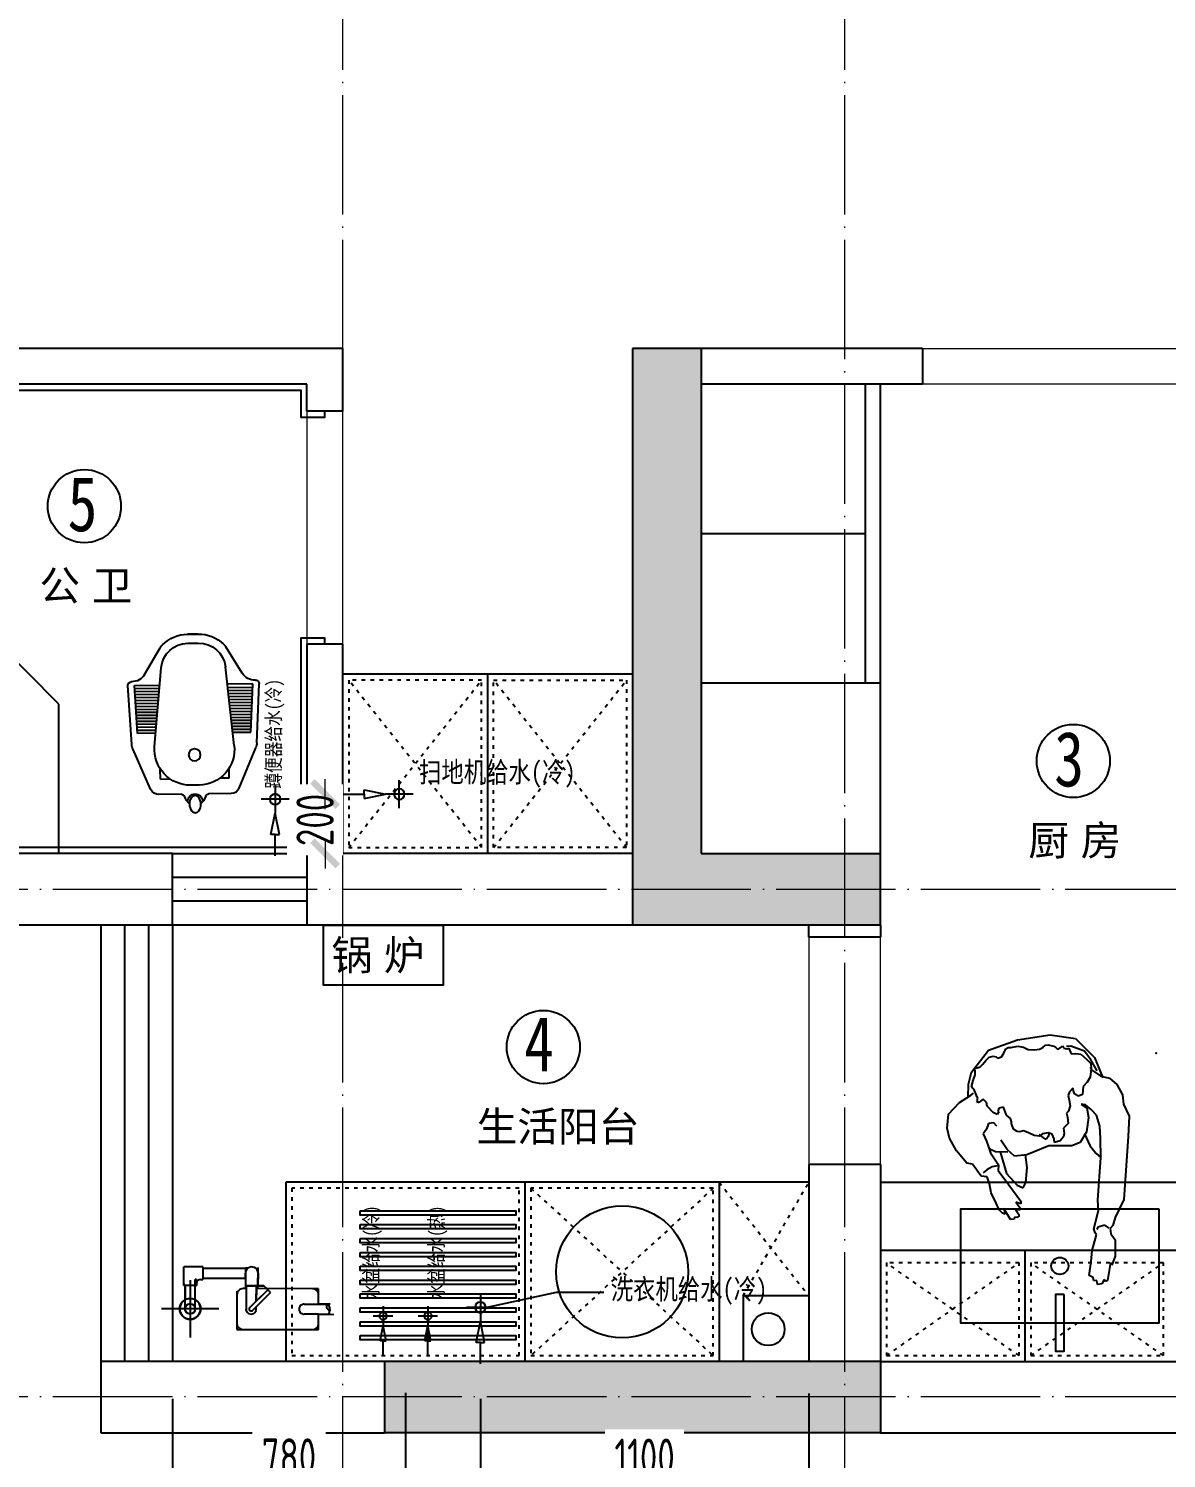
# Model space of a CAD drawing. Header units: inches. Extents: x -50945 to 250244, y -404780 to 18493.
# Drawn here: x 106277 to 110085, y -329924 to -325140 of the extents above; entities that cross this region are included whole.
import ezdxf

# ---------------------------------------------------------------- set-up
doc = ezdxf.new("R2010")
doc.units = ezdxf.units.IN
doc.header["$MEASUREMENT"] = 0
doc.linetypes.add('ACAD_ISO03W100', pattern=[30, 12, -18])
doc.linetypes.add('DOTE', pattern=[2.42, 2, -0.2, 0.02, -0.2])
for name, color, linetype in [('A例图索引', 7, 'Continuous'), ('D-ARCHI', 250, 'Continuous'), ('EVH 立面填充', 8, 'Continuous'), ('IBS-003-建筑窗框', 3, 'Continuous'), ('IBS-182-原建筑非承重墙', 150, 'Continuous'), ('IBS-200-原建筑承重墙柱', 200, 'Continuous'), ('IBS-63-原建筑窗', 63, 'Continuous'), ('IDS-030-造型完成面(看线)', 30, 'Continuous'), ('IDS-040-固定高家具', 40, 'Continuous'), ('IFF-31-卫浴洁具', 31, 'Continuous'), ('IFF-51-活动家具', 51, 'Continuous'), ('iGo户型优化', 7, 'Continuous'), ('房间编号', 50, 'Continuous')]:
    doc.layers.add(name, color=color, linetype=linetype)
doc.layers.add('天棚材质标注', color=2, linetype='Continuous', lineweight=5)
doc.layers.add('门', color=65, linetype='Continuous', lineweight=13)
doc.styles.add('ARI', font='', dxfattribs={"width": 0.8, "height": 200})
doc.styles.add('HBA-DIMT', font='ARCHS.SHX', dxfattribs={"width": 0.8})
doc.styles.add('MtXpl_Arial_Unicode_', font='Arial Unicode.ttf')
doc.styles.get("Standard").update_dxf_attribs({"font": 'Arial.ttf'})
doc.styles.add('宋体', font='', dxfattribs={"width": 0.8})
doc.styles.get('ARI').set_extended_font_data('SimSun')
doc.styles.get('宋体').set_extended_font_data('SimSun')
doc.dimstyles.new('HBA_40', dxfattribs={"dimscale": 50, "dimtxt": 2.5, "dimasz": 0.1, "dimexe": 2, "dimexo": 2.5, "dimgap": 0.6, "dimtad": 1, "dimdec": 0, "dimrnd": 5, "dimzin": 0, "dimtxsty": 'HBA-DIMT', "dimblk": 'HBA_DIMENSION_TICK', "dimblk1": 'HBA_DIMENSION_TICK', "dimblk2": 'HBA_DIMENSION_TICK', "dimcen": 0.125, "dimclrd": 44, "dimclre": 44, "dimclrt": 2, "dimadec": 0, "dimazin": 0, "dimtfac": 1, "dimtdec": 0, "dimtix": 1, "dimtmove": 1, "dimatfit": 3, "dimldrblk": 'HBA_Leader_Dot', "dimfxl": 0, "dimtvp": 1, "dimtfill": 1, "dimtolj": 1, "dimtzin": 0, "dimarcsym": 0})
doc.dimstyles.get("Standard").update_dxf_attribs({"dimtxt": 0.18, "dimasz": 0.18, "dimexe": 0.18, "dimexo": 0.0625, "dimgap": 0.09, "dimtad": 0, "dimtih": 1, "dimtoh": 1, "dimdec": 4, "dimzin": 0, "dimdsep": 46, "dimtxsty": 'Standard', "dimcen": 0.09, "dimadec": 0, "dimazin": 0, "dimtfac": 1, "dimtdec": 4, "dimtofl": 0, "dimtmove": 0, "dimatfit": 3, "dimfxl": 1, "dimtolj": 1, "dimtzin": 0, "dimarcsym": 0})

# ---------------------------------------------------------------- blocks, each defined once
blk = doc.blocks.new('11')
at = {"layer": 'IBS-182-原建筑非承重墙'}
for p, q in [((140567.3, -1080.2), (140567.1, -1131.5)), ((140567.3, -1080.2), (140567.1, -1131.5)), ((140840.5, -1081), (140567.3, -1080.2)), ((140575.7, -1080.3), (140567.3, -1080.2)), ((140820, -1080.9), (140587.7, -1080.3)), ((140820, -1080.9), (140587.7, -1080.3)), ((140840.5, -1081), (140820, -1080.9)), ((140840.2, -1209.1), (140840.5, -1081)), ((140840.5, -1101.4), (140840.5, -1081)), ((140996.6, -1245.4), (140997.1, -1054.1)), ((140567.1, -1131.5), (140516.4, -1131.3)), ((140535.4, -1131.4), (140527.6, -1131.4)), ((140567.1, -1131.5), (140535.4, -1131.4)), ((140567.1, -1131.5), (140535.4, -1131.4)), ((140567.2, -1100.7), (140567.1, -1131.5)), ((140567.1, -1131.5), (140614.9, -1131.6)), ((140787.9, -1144.5), (140727.7, -1204.5)), ((140775.4, -1157), (140787.9, -1144.5)), ((140809.6, -1144.6), (140809.6, -1149.2)), ((140809.6, -1149.2), (140809.6, -1144.6)), ((140840.2, -1197.1), (140840.5, -1101.4)), ((140840.2, -1209.1), (140840.5, -1101.4)), ((140528, -1165.5), (140567, -1165.6)), ((140528, -1165.5), (140567, -1165.6)), ((140567, -1165.6), (140535.3, -1165.5)), ((140567, -1165.6), (140566.9, -1196.4)), ((140567, -1165.6), (140566.9, -1216.9)), ((140567, -1165.6), (140566.9, -1196.4)), ((140614.8, -1165.8), (140567, -1165.6)), ((140775.4, -1157), (140727.7, -1204.5)), ((140797.1, -1153.8), (140736.8, -1213.7)), ((140736.8, -1213.7), (140775.4, -1175.4)), ((140736.8, -1213.7), (140775.4, -1175.4)), ((140775.4, -1175.4), (140775.2, -1227)), ((140775.3, -1217.4), (140775.4, -1175.4)), ((140775.4, -1175.4), (140775.3, -1217.4)), ((140775.4, -1149.1), (140775.4, -1157)), ((140775.4, -1149.1), (140775.4, -1157)), ((140775.4, -1149.1), (140775.4, -1157)), ((140809.4, -1217.5), (140809.6, -1149.2)), ((140809.4, -1227.1), (140809.6, -1149.2)), ((140901.2, -1149.5), (141092.5, -1150)), ((140979.7, -1180.1), (140979.5, -1248.1)), ((140979.8, -1149.7), (140979.6, -1227.6)), ((140979.7, -1180.1), (140979.6, -1227.6)), ((141013.9, -1149.8), (141013.7, -1227.7)), ((141013.7, -1227.7), (141013.9, -1180.2)), ((141013.7, -1227.7), (141013.9, -1180.2)), ((140566.9, -1208.4), (140566.9, -1216.9)), ((140566.9, -1216.9), (140769.8, -1217.4)), ((140566.9, -1216.9), (140587.4, -1216.9)), ((140587.4, -1216.9), (140775.3, -1217.4)), ((140587.4, -1216.9), (140740.4, -1217.3)), ((140736.8, -1213.7), (140727.7, -1204.5)), ((140727.7, -1204.5), (140736.8, -1213.7)), ((140750, -1226.9), (140736.8, -1213.7)), ((140740.4, -1217.3), (140750, -1226.9)), ((140775.2, -1227), (140750, -1226.9)), ((140750, -1226.9), (140769.8, -1227)), ((140769.8, -1217.4), (140769.6, -1288.5)), ((140769.7, -1268.6), (140769.8, -1227)), ((140769.8, -1227), (140769.7, -1268.6)), ((140812.1, -1227.1), (140769.8, -1227)), ((140775.3, -1217.4), (140775.2, -1227)), ((140775.3, -1217.4), (140775.2, -1227)), ((140775.2, -1227), (140809.4, -1227.1)), ((140809.4, -1217.5), (140819.7, -1217.5)), ((140809.4, -1217.5), (140809.4, -1227.1)), ((140812.1, -1251.7), (140812.1, -1220.6)), ((140812.1, -1251.7), (140812.1, -1220.6)), ((140812.1, -1251.7), (140812.1, -1227.1)), ((140975.4, -1248.1), (140975.5, -1227.6)), ((140975.5, -1234.5), (140975.4, -1248.1)), ((140975.5, -1234.5), (140975.5, -1227.6)), ((140975.5, -1227.6), (140979.6, -1227.6)), ((140975.5, -1227.6), (141017.8, -1227.7)), ((140979.6, -1227.6), (140975.5, -1227.6)), ((140975.5, -1227.6), (140975.5, -1234.5)), ((140979.5, -1248.1), (140979.6, -1227.6)), ((140979.6, -1227.6), (141013.7, -1227.7)), ((140979.6, -1227.6), (141017.8, -1227.7)), ((141013.7, -1227.7), (141017.8, -1227.7)), ((141017.8, -1227.7), (141013.7, -1227.7)), ((141017.8, -1227.7), (141013.7, -1227.7)), ((141017.8, -1234.6), (141017.7, -1290.5)), ((141017.8, -1234.6), (141017.8, -1227.7)), ((141017.8, -1234.6), (141017.8, -1227.7)), ((141017.8, -1227.7), (141017.8, -1234.6)), ((141017.8, -1234.6), (141017.8, -1227.7)), ((141017.8, -1227.7), (141017.8, -1234.6)), ((140769.7, -1268.6), (140769.6, -1288.5)), ((140803.1, -1285.8), (140812, -1285.8)), ((140954.8, -1285.8), (140803.3, -1285.8)), ((140803.3, -1285.8), (140812, -1285.8)), ((140812.1, -1251.7), (140812, -1268.8)), ((140812, -1285.8), (140812.1, -1251.7)), ((140812, -1285.8), (140812.1, -1251.7)), ((140812.1, -1251.7), (140954.9, -1251.7)), ((140954.9, -1251.7), (140953, -1251.7)), ((140954.9, -1251.7), (140953, -1251.7)), ((140954.8, -1290.4), (140954.9, -1248.1)), ((140954.8, -1290.4), (140981.7, -1290.5)), ((140961.8, -1248.1), (140954.9, -1248.1)), ((140954.9, -1250.9), (140954.9, -1251.7)), ((140954.9, -1250.9), (140954.9, -1251.7)), ((140979.5, -1248.1), (140975.4, -1248.1)), ((140975.4, -1248.1), (140979.5, -1248.1)), ((140981.7, -1290.5), (141017.7, -1290.5))]:
    blk.add_line(p, q, dxfattribs=at)
blk.add_circle((140996.9, -1149.8), 34.9, dxfattribs=at)
for start, end in [(0, 180), (0, 180), (180, 240.5217), (180, 240.5217), (299.176, 0), (299.176, 0)]:
    blk.add_arc((140996.9, -1149.8), 34.9, start, end, dxfattribs=at)
for centre, major_axis, start_param, end_param in [((140587.7, -1100.8), (-14.5, 14.5), 5.495149, 7.065946), ((140820, -1101.4), (-14.5, -14.5), 2.353557, 3.924353), ((140553.1, -1148.5), (-17.5, -17.5), -1.141223, -0.024085), ((140539.5, -1139.9), (-6.72, -6.72), 4.378011, 6.612288), ((140614.9, -1148.7), (-12.1, -12.1), 0.78276, 3.924353), ((140792.5, -1149.1), (-12.1, 12.1), 3.924353, 7.065946), ((140792.5, -1149.1), (-4.6, -4.6), 1.568158, 4.709751), ((140996.9, -1149.8), (-12.1, 12.1), 4.709751, 10.992936), ((140531.1, -1157), (-6.72, -6.72), 1.236418, 3.470695), ((140587.4, -1196.4), (-14.5, 14.5), 0.78276, 2.353557), ((140819.7, -1197), (-14.5, -14.5), 0.78276, 2.353557), ((140961.8, -1234.4), (-9.66, 9.66), 2.353557, 3.924353), ((140790.8, -1268.7), (-15, 15), 0.78276, 2.986227), ((140790.8, -1268.7), (-15, 15), 2.986227, 3.924353)]:
    blk.add_ellipse(centre, major_axis=major_axis, ratio=1, start_param=start_param, end_param=end_param, dxfattribs=at)
at = {"layer": 'IBS-182-原建筑非承重墙', "extrusion": (0, 0, -1)}
for start_param, end_param in [(5.500425, 7.071221), (5.500425, 7.071221), (7.071221, 8.642018), (7.071221, 8.642018), (3.929629, 5.500425), (3.929629, 5.500425), (2.358832, 3.929629), (2.358832, 3.929629)]:
    blk.add_ellipse((140996.9, -1149.8), major_axis=(-12.1, 12.1), ratio=1, start_param=start_param, end_param=end_param, dxfattribs=at)
blk = doc.blocks.new('抖音iGo户型优化-0721')
at = {"layer": 'IFF-31-卫浴洁具', "ltscale": 100}
for p, q in [((23051.6, -200812.2), (22992.6, -200945.2)), ((23154.8, -200795.4), (23079.4, -200794.4)), ((23213.8, -200826.2), (23185.7, -200825.8)), ((23321, -200797.7), (23245.6, -200796.7)), ((23348.3, -200816.3), (23403.6, -200950.8)), ((23084.4, -200846.4), (23083.9, -200879.7)), ((23084.4, -200846.4), (23116.3, -200846.8)), ((23314.6, -200849.5), (23282.6, -200849.1)), ((23314.6, -200849.5), (23314.1, -200882.9)), ((22988.4, -200962.2), (22975.7, -201159)), ((23064.5, -200955.1), (23087.1, -201218.7)), ((23331.5, -200958.7), (23301.7, -201221.6)), ((23407.4, -200967.9), (23414.7, -201165)), ((23008, -200998.5), (22997.4, -201159)), ((23070, -201019.4), (23006.7, -201018.5)), ((23069.1, -201009.3), (23007.3, -201008.5)), ((23068.8, -200999.3), (23008, -200998.5)), ((23325.4, -201012.9), (23387.2, -201013.7)), ((23326, -201002.9), (23386.8, -201003.7)), ((23386.8, -201003.7), (23393, -201164.5)), ((23073.4, -201059.4), (23004, -201058.5)), ((23072.6, -201049.4), (23004.7, -201048.5)), ((23071.7, -201039.4), (23005.4, -201038.5)), ((23070.8, -201029.4), (23006, -201028.5)), ((23319.7, -201062.8), (23389.1, -201063.7)), ((23320.9, -201052.8), (23388.7, -201053.7)), ((23322, -201042.8), (23388.3, -201043.7)), ((23323.1, -201032.8), (23387.9, -201033.7)), ((23324.3, -201022.8), (23387.6, -201023.7)), ((23077.7, -201109.5), (23000.7, -201108.4)), ((23076.9, -201099.5), (23001.4, -201098.4)), ((23076, -201089.4), (23002, -201088.4)), ((23075.1, -201079.4), (23002.7, -201078.4)), ((23074.3, -201069.4), (23003.4, -201068.5)), ((23314.1, -201112.7), (23391.1, -201113.8)), ((23315.2, -201102.7), (23390.7, -201103.8)), ((23316.3, -201092.7), (23390.3, -201093.7)), ((23317.5, -201082.8), (23389.9, -201083.7)), ((23318.6, -201072.8), (23389.5, -201073.7)), ((22997.4, -201159), (23082.1, -201160.2)), ((23081.2, -201149.5), (22998.1, -201148.4)), ((23080.3, -201139.5), (22998.7, -201138.4)), ((23079.4, -201129.5), (22999.4, -201128.4)), ((23078.6, -201119.5), (23000.1, -201118.4)), ((23309.5, -201152.6), (23392.6, -201153.8)), ((23310.7, -201142.7), (23392.2, -201143.8)), ((23311.8, -201132.7), (23391.8, -201133.8)), ((23312.9, -201122.7), (23391.4, -201123.8)), ((23031.4, -201196.4), (23083.8, -201285.4)), ((23358, -201200.9), (23303.2, -201288.4)), ((23393, -201164.5), (23308.3, -201163.3)), ((23175.5, -201300.9), (23211, -201301.4)), ((23175.1, -201330.9), (23210.6, -201331.4)), ((23210.6, -201331.4), (23175.1, -201330.9))]:
    blk.add_line(p, q, dxfattribs=at)
blk.add_circle((23198.4, -200927.2), 20, dxfattribs=at)
for centre, radius, start, end in [((23226.7, -200811.9), 66.5, 131.3509, 159.7158), ((23200.5, -200771.2), 25, 179.216, 359.216), ((23227, -200762.6), 44.3, 146.6708, 211.7611), ((23200.9, -200746.1), 13.4, 34.0457, 144.3862), ((23174.3, -200761.9), 44.3, 326.6708, 31.7611), ((23173.3, -200811.2), 66.5, 18.7161, 47.0811), ((23079, -200824.4), 30, 89.216, 156.0781), ((23184.1, -200945.8), 120, 89.216, 184.4244), ((23154.9, -200785.4), 10, 269.216, 339.7158), ((23200.4, -200778.5), 13.4, 214.0457, 324.3862), ((23212.2, -200946.2), 120, 354.0076, 89.216), ((23245.7, -200786.7), 10, 198.7161, 269.216), ((23320.6, -200827.7), 30, 22.3538, 89.216), ((23038.3, -200965.4), 50, 156.0781, 176.2889), ((23357.4, -200969.8), 50, 2.1431, 22.3538), ((22987.6, -201159.8), 12, 176.2889, 270.6079), ((22988.3, -201221.8), 50, 30.4869, 90.6079), ((23400.4, -201227.4), 50, 87.8241, 147.945), ((23402.7, -201165.5), 12, 267.8241, 2.1431), ((23176.8, -201211), 90, 184.9106, 269.216), ((23212.3, -201211.4), 90, 269.216, 353.5214), ((23126.9, -201260), 50, 210.4869, 224.5067), ((23176.8, -201211), 120, 224.5067, 269.216), ((23212.3, -201211.4), 120, 269.216, 313.9252), ((23260.8, -201261.9), 50, 313.9252, 327.945)]:
    blk.add_arc(centre, radius, start, end, dxfattribs=at)
blk = doc.blocks.new('ss2')
h = blk.add_hatch(color=256)
h.dxf.hatch_style = 1
h.paths.add_polyline_path([(76754.3, -33295.3), (76704.3, -33285.3), (76704.3, -33295.3), (76704.3, -33305.3)])
at = {"color": 250}
for p, q in [((76786.8, -33262.8), (76786.8, -33327.8)), ((76819.3, -33295.3), (76754.3, -33295.3)), ((76819.3, -33445.3), (76754.3, -33445.3)), ((76786.8, -33412.8), (76786.8, -33477.8))]:
    blk.add_line(p, q, dxfattribs=at)
for p, q in [((76654.3, -33295.3), (76704.3, -33295.3)), ((76704.3, -33295.3), (76704.3, -33285.3)), ((76704.3, -33285.3), (76754.3, -33295.3)), ((76704.3, -33295.3), (76704.3, -33305.3)), ((76704.3, -33305.3), (76754.3, -33295.3)), ((76654.3, -33445.3), (76704.3, -33445.3)), ((76704.3, -33445.3), (76704.3, -33435.3)), ((76704.3, -33435.3), (76754.3, -33445.3)), ((76704.3, -33445.3), (76704.3, -33455.3)), ((76704.3, -33455.3), (76754.3, -33445.3))]:
    blk.add_line(p, q)
for centre in [(76786.8, -33295.3), (76786.8, -33445.3)]:
    blk.add_circle(centre, 12.5)
blk = doc.blocks.new('mtss')
for p, q in [((77553.4, -33808.4), (77553.4, -33798.4)), ((77553.4, -33798.4), (77603.4, -33808.4)), ((77503.4, -33808.4), (77553.4, -33808.4)), ((77553.4, -33808.4), (77553.4, -33818.4)), ((77553.4, -33818.4), (77603.4, -33808.4))]:
    blk.add_line(p, q)
at = {"color": 250}
for p, q in [((77635.9, -33775.9), (77635.9, -33840.9)), ((77668.4, -33808.4), (77603.4, -33808.4))]:
    blk.add_line(p, q, dxfattribs=at)
blk.add_circle((77635.9, -33808.4), 12.5)
blk = doc.blocks.new('HBA_DIMENSION_TICK')
at = {"color": 0, "linetype": 'ByBlock'}
for p, q in [((-10, 0), (0, 0)), ((0, 0), (10, 0))]:
    blk.add_line(p, q, dxfattribs=at)
at = {"color": 50, "linetype": 'ByBlock'}
blk.add_solid([(-10, -7), (-7, -10), (7, 10), (10, 7)], dxfattribs=at)
blk = doc.blocks.new('*D817')
at = {"layer": 'Defpoints', "color": 0, "transparency": 16777216}
for p in [(107789.1, -329600.4), (108888.4, -329582.5), (108888.4, -330012.9)]:
    blk.add_point(p, dxfattribs=at)
at = {"layer": '天棚材质标注', "color": 44, "lineweight": -2, "transparency": 16777216}
for p, q in [((107789.1, -329725.4), (107789.1, -330112.9)), ((108888.4, -329707.5), (108888.4, -330112.9)), ((107794.1, -330012.9), (108883.4, -330012.9))]:
    blk.add_line(p, q, dxfattribs=at)
at = {"layer": '天棚材质标注', "color": 44, "lineweight": -2, "transparency": 16777216, "xscale": 5, "yscale": 5, "zscale": 5, "rotation": 180}
blk.add_blockref('HBA_DIMENSION_TICK', (107789.1, -330012.9), dxfattribs=at)
at = {"layer": '天棚材质标注', "color": 44, "lineweight": -2, "transparency": 16777216, "xscale": 5, "yscale": 5, "zscale": 5}
blk.add_blockref('HBA_DIMENSION_TICK', (108888.4, -330012.9), dxfattribs=at)
at = {"layer": '天棚材质标注', "color": 2, "transparency": 16777216, "insert": (108338.7, -329920.4), "char_height": 125, "attachment_point": 5, "style": 'HBA-DIMT', "bg_fill": 3, "box_fill_scale": 1.25, "bg_fill_color": 256, "bg_fill_true_color": 13158600, "bg_fill_transparency": 0}
blk.add_mtext('\\A1;1100', dxfattribs=at)
blk = doc.blocks.new('HBA_Leader_Dot')
at = {"color": 0, "linetype": 'ByBlock'}
blk.add_line((-5, 0), (-10, 0), dxfattribs=at)
at = {"color": 0, "linetype": 'ByBlock', "const_width": 5}
blk.add_lwpolyline([(-2.5, 0, 1), (2.5, 0, 1)], format="xyb", close=True, dxfattribs=at)
blk = doc.blocks.new('*D818')
at = {"layer": 'Defpoints', "color": 0, "transparency": 16777216}
for p in [(106758.4, -329600.4), (107538.4, -329580.4), (106758.4, -330012.3)]:
    blk.add_point(p, dxfattribs=at)
at = {"layer": '天棚材质标注', "color": 44, "lineweight": -2, "transparency": 16777216}
for p, q in [((106758.4, -329725.4), (106758.4, -330112.3)), ((107538.4, -329705.4), (107538.4, -330112.3)), ((107533.4, -330012.3), (106763.4, -330012.3))]:
    blk.add_line(p, q, dxfattribs=at)
at = {"layer": '天棚材质标注', "color": 44, "lineweight": -2, "transparency": 16777216, "xscale": 5, "yscale": 5, "zscale": 5, "rotation": 180}
blk.add_blockref('HBA_DIMENSION_TICK', (106758.4, -330012.3), dxfattribs=at)
at = {"layer": '天棚材质标注', "color": 44, "lineweight": -2, "transparency": 16777216, "xscale": 5, "yscale": 5, "zscale": 5}
blk.add_blockref('HBA_DIMENSION_TICK', (107538.4, -330012.3), dxfattribs=at)
at = {"layer": '天棚材质标注', "color": 2, "transparency": 16777216, "insert": (107148.4, -329919.8), "char_height": 125, "attachment_point": 5, "style": 'HBA-DIMT', "bg_fill": 3, "box_fill_scale": 1.25, "bg_fill_color": 256, "bg_fill_true_color": 13158600, "bg_fill_transparency": 0}
blk.add_mtext('\\A1;780', dxfattribs=at)
blk = doc.blocks.new('*D819')
at = {"layer": '天棚材质标注', "color": 44, "lineweight": -2, "transparency": 16777216}
for p, q in [((107203.4, -327701.8), (107169.2, -327701.8)), ((107269.2, -327706.8), (107269.2, -327895.4)), ((107203.4, -327900.4), (107169.2, -327900.4))]:
    blk.add_line(p, q, dxfattribs=at)
at = {"layer": '天棚材质标注', "color": 2, "transparency": 16777216, "insert": (107235.9, -327788.1), "char_height": 125, "attachment_point": 5, "rotation": 90, "style": 'HBA-DIMT', "bg_fill": 3, "box_fill_scale": 1.25, "bg_fill_color": 256, "bg_fill_true_color": 13158600, "bg_fill_transparency": 0}
blk.add_mtext('\\A1;200', dxfattribs=at)
at = {"layer": 'Defpoints', "color": 0, "transparency": 16777216}
for p in [(107328.4, -327701.8), (107269.2, -327900.4), (107328.4, -327900.4)]:
    blk.add_point(p, dxfattribs=at)
at = {"layer": '天棚材质标注', "color": 44, "lineweight": -2, "transparency": 16777216, "xscale": 5, "yscale": 5, "zscale": 5}
for p, rotation in [((107269.2, -327701.8), 90), ((107269.2, -327900.4), 270)]:
    blk.add_blockref('HBA_DIMENSION_TICK', p, dxfattribs=dict(at, rotation=rotation))

msp = doc.modelspace()

# ---------------------------------------------------------------- hatches: boundary and pattern name
at = {"layer": 'EVH 立面填充'}
h = msp.add_hatch(color=256, dxfattribs=at)
h.dxf.hatch_style = 1
h.paths.add_polyline_path([(109128.37, -328140.4), (109128.37, -327900.4), (108528.37, -327900.4), (108528.37, -326210.4), (108298.37, -326210.4), (108298.37, -328140.4)])
h = msp.add_hatch(color=256, dxfattribs=at)
h.dxf.hatch_style = 1
h.paths.add_polyline_path([(107468.37, -329600.4), (107468.37, -329838.73), (109128.37, -329838.73), (109128.37, -329600.4)])

# ---------------------------------------------------------------- linework, layer by layer
at = {"layer": 'D-ARCHI', "color": 251, "linetype": 'DOTE', "lineweight": 5, "ltscale": 200}
for p, q in [((107328.37, -332538.73), (107328.37, -317590.16)), ((109008.37, -332538.73), (109008.37, -317590.16)), ((116438.67, -328020.4), (96111.41, -328020.4)), ((116438.67, -329718.73), (96111.41, -329718.73))]:
    msp.add_line(p, q, dxfattribs=at)
at = {"layer": 'IBS-003-建筑窗框', "color": 251, "ltscale": 10}
for p, q in [((106758.37, -327900.4), (107208.37, -327900.4)), ((106518.37, -328140.4), (106518.37, -329600.4)), ((107208.37, -328140.4), (106758.37, -328140.4)), ((106758.37, -328140.4), (106758.37, -329600.4))]:
    msp.add_line(p, q, dxfattribs=at)
at = {"layer": 'IBS-182-原建筑非承重墙'}
for p, q in [((107328.37, -326210.4), (103678.37, -326210.4)), ((107328.37, -326420.4), (107328.37, -326210.4)), ((109268.37, -326210.4), (108528.37, -326210.4)), ((109268.37, -326210.4), (109268.37, -326330.4)), ((107208.37, -326330.4), (105438.37, -326330.4)), ((107208.37, -326420.4), (107208.37, -326330.4)), ((109268.37, -326330.4), (108528.37, -326330.4)), ((107328.37, -326420.4), (107208.37, -326420.4)), ((107328.37, -327200.4), (107208.37, -327200.4)), ((107208.37, -327200.4), (107208.37, -328140.4)), ((107328.37, -327900.4), (107328.37, -327200.4)), ((106758.37, -327900.4), (105438.37, -327900.4)), ((106758.37, -328140.4), (106758.37, -327900.4)), ((108298.37, -327900.4), (107328.37, -327900.4)), ((106518.37, -328140.4), (104058.37, -328140.4)), ((106758.37, -328140.4), (106518.37, -328140.4)), ((108298.37, -328140.4), (107208.37, -328140.4)), ((108888.37, -328180.4), (108888.37, -328140.4)), ((109128.37, -328140.4), (109128.37, -328180.4)), ((109128.37, -328180.4), (108888.37, -328180.4)), ((109128.37, -328940.4), (108888.37, -328940.4)), ((108888.37, -328940.4), (108888.37, -329600.4)), ((109128.37, -328940.4), (109128.37, -329600.4)), ((108668.37, -329380.4), (108668.37, -329600.4)), ((108888.37, -329380.4), (108668.37, -329380.4)), ((107468.37, -329600.4), (106518.37, -329600.4)), ((106518.37, -329600.4), (106518.37, -329838.73)), ((109128.37, -329600.4), (110928.37, -329600.4)), ((106518.37, -329838.73), (107468.37, -329838.73)), ((109128.37, -329838.73), (111168.37, -329838.73))]:
    msp.add_line(p, q, dxfattribs=at)
msp.add_circle((108752.41, -329491.97), 55, dxfattribs=at)
msp.add_point((110051, -328568.95), dxfattribs=at)
at = {"layer": 'IBS-200-原建筑承重墙柱', "ltscale": 0.02}
for p, q in [((108298.37, -326210.4), (108298.37, -328140.4)), ((108528.37, -326210.4), (108298.37, -326210.4)), ((108528.37, -326210.4), (108528.37, -327900.4)), ((108528.37, -327900.4), (109128.37, -327900.4)), ((109128.37, -328140.4), (109128.37, -327900.4)), ((109128.37, -328140.4), (108298.37, -328140.4)), ((109128.37, -329600.4), (107468.37, -329600.4)), ((107468.37, -329600.4), (107468.37, -329838.73)), ((109128.37, -329600.4), (109128.37, -329838.73)), ((109128.37, -329838.73), (107468.37, -329838.73))]:
    msp.add_line(p, q, dxfattribs=at)
at = {"layer": 'IBS-63-原建筑窗'}
for p, q in [((107208.37, -327980.4), (106758.37, -327980.4)), ((107208.37, -328060.4), (106758.37, -328060.4)), ((106598.37, -328140.4), (106598.37, -329600.4)), ((106678.37, -328140.4), (106678.37, -329600.4))]:
    msp.add_line(p, q, dxfattribs=at)
at = {"layer": 'IDS-030-造型完成面(看线)'}
msp.add_lwpolyline([(107268.37, -327200.4), (107268.37, -327180.4), (107188.37, -327180.4), (107188.37, -327880.4), (105458.37, -327880.4), (105458.37, -326350.4), (107188.37, -326350.4), (107188.37, -326440.4), (107268.37, -326440.4), (107268.37, -326420.4)], dxfattribs=at)
at = {"layer": 'IDS-040-固定高家具'}
for p, q in [((108298.37, -327300.4), (107328.37, -327300.4)), ((107813.37, -327300.4), (107813.37, -327900.4)), ((108888.37, -329000.4), (107138.37, -329000.4)), ((107138.37, -329000.4), (107138.37, -329600.4)), ((107938.37, -329000.4), (107938.37, -329600.4)), ((108588.37, -329000.4), (108588.37, -329600.4)), ((109128.37, -329227.41), (110540.13, -329227.41)), ((109611.7, -329227.41), (109611.7, -329600.4))]:
    msp.add_line(p, q, dxfattribs=at)
at = {"layer": 'IDS-040-固定高家具', "linetype": 'ACAD_ISO03W100'}
for p, q in [((107348.37, -327880.4), (107793.37, -327320.4)), ((107793.37, -327880.4), (107348.37, -327320.4)), ((108278.37, -327880.4), (107833.37, -327320.4)), ((107833.37, -327880.4), (108278.37, -327320.4)), ((108568.37, -329020.4), (107958.37, -329580.4)), ((107958.37, -329020.4), (108568.37, -329580.4)), ((108588.37, -329000.4), (108888.37, -329380.4)), ((108668.37, -329380.4), (108888.37, -329000.4)), ((109148.37, -329580.4), (109591.7, -329270.4)), ((109591.7, -329580.4), (109148.37, -329270.4)), ((109631.7, -329580.4), (110075.04, -329270.4)), ((110075.04, -329580.4), (109631.7, -329270.4))]:
    msp.add_line(p, q, dxfattribs=at)
for points in [[(107348.37, -327880.4), (107793.37, -327880.4), (107793.37, -327320.4), (107348.37, -327320.4)], [(108278.37, -327880.4), (107833.37, -327880.4), (107833.37, -327320.4), (108278.37, -327320.4)], [(107158.37, -329580.4), (107918.37, -329580.4), (107918.37, -329020.4), (107158.37, -329020.4)], [(107958.37, -329580.4), (108568.37, -329580.4), (108568.37, -329020.4), (107958.37, -329020.4)], [(109148.37, -329580.4), (109591.7, -329580.4), (109591.7, -329270.4), (109148.37, -329270.4)], [(109631.7, -329580.4), (110075.04, -329580.4), (110075.04, -329270.4), (109631.7, -329270.4)]]:
    msp.add_lwpolyline(points, close=True, dxfattribs=at)
at = {"layer": 'IDS-040-固定高家具'}
for points in [[(107264.26, -328140.4), (107664.26, -328140.4), (107664.26, -328340.4), (107264.26, -328340.4)], [(107386.71, -329095.78), (107907.43, -329095.78), (107907.43, -329110.18), (107386.71, -329110.18)], [(107386.71, -329142.17), (107907.43, -329142.17), (107907.43, -329156.57), (107386.71, -329156.57)], [(107386.71, -329188.56), (107907.43, -329188.56), (107907.43, -329202.96), (107386.71, -329202.96)], [(107386.71, -329234.95), (107907.43, -329234.95), (107907.43, -329249.35), (107386.71, -329249.35)], [(107386.71, -329281.34), (107907.43, -329281.34), (107907.43, -329295.74), (107386.71, -329295.74)], [(107386.71, -329327.74), (107907.43, -329327.74), (107907.43, -329342.13), (107386.71, -329342.13)], [(107386.71, -329374.13), (107907.43, -329374.13), (107907.43, -329388.52), (107386.71, -329388.52)], [(107386.71, -329420.52), (107907.43, -329420.52), (107907.43, -329434.92), (107386.71, -329434.92)], [(107386.71, -329466.91), (107907.43, -329466.91), (107907.43, -329481.31), (107386.71, -329481.31)], [(107386.71, -329513.3), (107907.43, -329513.3), (107907.43, -329527.7), (107386.71, -329527.7)]]:
    msp.add_lwpolyline(points, close=True, dxfattribs=at)
msp.add_circle((108263.37, -329300.4), 220.91, dxfattribs=at)
at = {"layer": 'IFF-31-卫浴洁具', "ltscale": 0.02}
for p, q in [((106378.37, -327400.4), (105978.37, -327000.4)), ((106378.37, -327900.4), (106378.37, -327400.4))]:
    msp.add_line(p, q, dxfattribs=at)
for points in [[(110060.87, -329090.41), (109395.87, -329090.41), (109395.87, -329470.41), (110060.87, -329470.41)], [(109742.62, -329375.41), (109714.12, -329375.41), (109714.12, -329565.41), (109742.62, -329565.41)]]:
    msp.add_lwpolyline(points, close=True, dxfattribs=at)
msp.add_circle((109728.37, -329280.41), 28.5, dxfattribs=at)
at = {"layer": 'IFF-51-活动家具'}
for p, q in [((109078.37, -327330.4), (109078.37, -326330.4)), ((109128.37, -327900.4), (109128.37, -326330.4)), ((109078.37, -326830.4), (108528.37, -326830.4)), ((109128.37, -327330.4), (108528.37, -327330.4)), ((109128.37, -329000.4), (110328.37, -329000.4))]:
    msp.add_line(p, q, dxfattribs=at)
at = {"layer": 'iGo户型优化', "color": 251}
for p, q in [((109587.15, -328524.08), (109695.57, -328506.96)), ((109695.57, -328506.96), (109781.18, -328519.03)), ((109489.17, -328558.72), (109587.15, -328524.08)), ((109541.32, -328568.33), (109547.71, -328554.46)), ((109547.71, -328554.46), (109555.76, -328549.31)), ((109555.76, -328549.31), (109564.81, -328549.39)), ((109564.81, -328549.39), (109587.48, -328545.07)), ((109587.48, -328545.07), (109606.24, -328548.73)), ((109606.24, -328548.73), (109622.19, -328556.54)), ((109622.19, -328556.54), (109644.1, -328557.78)), ((109644.1, -328557.78), (109659.8, -328554.79)), ((109659.8, -328554.79), (109671.33, -328548.98)), ((109671.33, -328548.98), (109680.8, -328541.75)), ((109680.8, -328541.75), (109689.51, -328540.09)), ((109689.51, -328540.09), (109708.61, -328545.49)), ((109708.61, -328545.49), (109714.84, -328549.72)), ((109714.84, -328549.72), (109721.4, -328555.71)), ((109721.4, -328555.71), (109732.61, -328548.15)), ((109732.61, -328548.15), (109737.17, -328543.66)), ((109737.17, -328543.66), (109741.99, -328549.97)), ((109741.99, -328549.97), (109740.58, -328552.05)), ((109740.58, -328552.05), (109751.7, -328553.55)), ((109764.9, -328545.19), (109750.4, -328546.53)), ((109751.7, -328553.55), (109758.68, -328552.22)), ((109758.68, -328552.22), (109765.82, -328570.75)), ((109810.52, -328561.34), (109764.9, -328545.19)), ((109781.18, -328519.03), (109844.82, -328583.18)), ((109432.18, -328631.68), (109489.17, -328558.72)), ((109470.68, -328605.31), (109480.89, -328592.51)), ((109480.89, -328592.51), (109491.43, -328581.46)), ((109491.43, -328581.46), (109505.38, -328578.8)), ((109505.38, -328578.8), (109514.76, -328580.63)), ((109514.76, -328580.63), (109519.25, -328585.2)), ((109519.25, -328585.2), (109532.86, -328580.8)), ((109532.86, -328580.8), (109541.32, -328568.33)), ((109765.82, -328570.75), (109781.85, -328569.5)), ((109781.85, -328569.5), (109798.53, -328571.74)), ((109798.53, -328571.74), (109818.22, -328589.69)), ((109832.11, -328590.93), (109810.52, -328561.34)), ((109818.22, -328589.69), (109831.67, -328603.4)), ((109831.67, -328603.4), (109833.25, -328621.18)), ((109853.3, -328627.69), (109832.11, -328590.93)), ((109844.82, -328583.18), (109871.88, -328650.76)), ((109422.25, -328672.61), (109432.18, -328631.68)), ((109437.82, -328660.4), (109444.96, -328640.95)), ((109440.96, -328620.02), (109451.42, -328618.02)), ((109443.04, -328621.43), (109440.96, -328620.02)), ((109445.45, -328624.59), (109443.04, -328621.43)), ((109444.96, -328640.95), (109445.45, -328624.59)), ((109451.42, -328618.02), (109461.55, -328614.28)), ((109461.55, -328614.28), (109470.68, -328605.31)), ((109829.52, -328649.02), (109819.98, -328665.3)), ((109833.25, -328621.18), (109829.52, -328649.02)), ((109830.16, -328615.65), (109834.89, -328624.11)), ((109834.89, -328624.11), (109865.44, -328644.89)), ((109865.44, -328644.89), (109895.1, -328651.66)), ((109895.1, -328651.66), (109918.81, -328673.75)), ((109421.86, -328717.03), (109422.25, -328672.61)), ((109432.76, -328681.25), (109437.82, -328660.4)), ((109442.4, -328693.88), (109432.76, -328681.25)), ((109451.95, -328715.57), (109442.4, -328693.88)), ((109761.21, -328698.21), (109756.23, -328710.01)), ((109771.42, -328685.41), (109761.21, -328698.21)), ((109775.49, -328697.29), (109771.42, -328685.41)), ((109778.9, -328705.69), (109775.49, -328697.29)), ((109806.62, -328680.51), (109804.3, -328706.27)), ((109819.98, -328665.3), (109806.62, -328680.51)), ((109918.81, -328673.75), (109937.63, -328707.42)), ((109356.14, -328772.14), (109393.03, -328733.18)), ((109393.03, -328733.18), (109429.43, -328710.27)), ((109429.43, -328710.27), (109439.88, -328702.67)), ((109454.36, -328718.73), (109451.95, -328715.57)), ((109452.2, -328726.37), (109454.36, -328718.73)), ((109453.87, -328735.1), (109452.2, -328726.37)), ((109458.77, -328732.35), (109453.87, -328735.1)), ((109471.38, -328722.71), (109458.77, -328732.35)), ((109482.43, -328733.27), (109471.38, -328722.71)), ((109484.76, -328745.48), (109482.43, -328733.27)), ((109505.1, -328766.92), (109484.76, -328745.48)), ((109756.23, -328710.01), (109759.23, -328725.71)), ((109762.89, -328744.9), (109757.16, -328762.27)), ((109759.23, -328725.71), (109762.89, -328744.9)), ((109791.02, -328712.42), (109778.9, -328705.69)), ((109804.3, -328706.27), (109791.02, -328712.42)), ((109800.06, -328738.97), (109818.39, -328751.44)), ((109814.73, -328741.5), (109800.06, -328738.97)), ((109833.71, -328757.39), (109814.73, -328741.5)), ((109937.63, -328707.42), (109941.8, -328738.56)), ((109941.8, -328738.56), (109960.22, -328779.41)), ((109350.94, -328819.26), (109356.14, -328772.14)), ((109518.97, -328773.32), (109505.1, -328766.92)), ((109524.61, -328765.01), (109518.97, -328773.32)), ((109524.03, -328752.46), (109520.79, -328763.93)), ((109520.79, -328763.93), (109524.61, -328765.01)), ((109539.72, -328749.47), (109524.03, -328752.46)), ((109543.13, -328757.86), (109539.72, -328749.47)), ((109550.27, -328776.39), (109543.13, -328757.86)), ((109563.06, -328786.61), (109550.27, -328776.39)), ((109567.13, -328798.49), (109563.06, -328786.61)), ((109757.16, -328762.27), (109751.19, -328768.83)), ((109751.19, -328768.83), (109753.85, -328782.79)), ((109753.85, -328782.79), (109756.1, -328804.06)), ((109824.59, -328783.97), (109817.69, -328831.41)), ((109818.39, -328751.44), (109824.59, -328783.97)), ((109851.31, -328775.33), (109833.71, -328757.39)), ((109861.91, -328812.34), (109851.31, -328775.33)), ((109960.22, -328779.41), (109957.22, -328847.39)), ((109359.18, -328853.17), (109350.94, -328819.26)), ((109482.74, -328822.52), (109471.66, -328838.83)), ((109471.66, -328838.83), (109483.4, -328863.2)), ((109489.73, -328803.45), (109482.74, -328822.52)), ((109507.17, -328801.9), (109489.73, -328803.45)), ((109518, -328812.25), (109507.17, -328801.9)), ((109566.39, -328804.06), (109567.13, -328798.49)), ((109573.53, -328822.59), (109566.39, -328804.06)), ((109585.99, -328831.07), (109573.53, -328822.59)), ((109593.29, -328831.48), (109585.99, -328831.07)), ((109607.24, -328828.82), (109593.29, -328831.48)), ((109620.78, -328833.48), (109607.24, -328828.82)), ((109642.61, -328843.78), (109620.78, -328833.48)), ((109659.3, -328846.02), (109642.61, -328843.78)), ((109670.51, -328838.46), (109659.3, -328846.02)), ((109660.15, -328841.93), (109659.37, -328841.71)), ((109672.37, -328850.24), (109660.15, -328841.93)), ((109689.69, -328834.81), (109670.51, -328838.46)), ((109692.65, -328835.73), (109689.48, -328846.98)), ((109703.22, -328839.46), (109689.69, -328834.81)), ((109694.68, -328835.13), (109692.65, -328835.73)), ((109709.7, -328854.5), (109703.22, -328839.46)), ((109746.97, -328813.04), (109740.99, -328819.6)), ((109740.99, -328819.6), (109742.57, -328837.38)), ((109742.57, -328837.38), (109741.08, -328848.52)), ((109756.1, -328804.06), (109746.97, -328813.04)), ((109817.69, -328831.41), (109796.19, -328867.45)), ((109812, -328840.95), (109828.21, -328877.31)), ((109864.61, -328854.4), (109861.91, -328812.34)), ((109383.06, -328894.75), (109359.18, -328853.17)), ((109483.4, -328863.2), (109491.06, -328884.81)), ((109491.06, -328884.81), (109496.04, -328901.6)), ((109513.14, -328898.34), (109493.75, -328889.62)), ((109552.48, -328890.84), (109530.56, -328859.53)), ((109576.19, -328912.93), (109552.48, -328890.84)), ((109691.93, -328878.45), (109617.9, -328908.53)), ((109682.56, -328857.17), (109672.37, -328850.24)), ((109689.48, -328846.98), (109682.56, -328857.17)), ((109768.09, -328878.12), (109691.93, -328878.45)), ((109710.29, -328867.05), (109709.7, -328854.5)), ((109729.13, -328861.64), (109710.29, -328867.05)), ((109741.08, -328848.52), (109729.13, -328861.64)), ((109796.19, -328867.45), (109768.09, -328878.12)), ((109828.21, -328877.31), (109849.15, -328903.48)), ((109866.1, -328917.99), (109864.61, -328854.4)), ((109957.22, -328847.39), (109942.38, -329057.8)), ((109417.52, -328936.08), (109383.06, -328894.75)), ((109435.93, -328939.67), (109417.52, -328936.08)), ((109464.94, -328980.27), (109435.93, -328939.67)), ((109496.04, -328901.6), (109523.34, -328942.52)), ((109554.11, -328899.4), (109513.14, -328898.34)), ((109528.81, -328898.74), (109550.06, -328971.14)), ((109617.9, -328908.53), (109576.19, -328912.93)), ((109618.89, -328950.92), (109612.95, -328909.05)), ((109849.15, -328903.48), (109866.08, -328917.4)), ((109855.96, -329060.08), (109866.1, -328917.99)), ((109484.74, -328981.82), (109464.94, -328980.27)), ((109483.92, -328958.91), (109471.54, -328968.36)), ((109501.43, -328948.47), (109483.92, -328958.91)), ((109492.73, -329005.13), (109484.74, -328981.82)), ((109518.53, -328945.21), (109501.43, -328948.47)), ((109523.34, -328942.52), (109521.47, -328960.62)), ((109521.47, -328960.62), (109557.24, -329008.8)), ((109550.06, -328971.14), (109585.92, -329010.43)), ((109614.34, -329001.46), (109618.89, -328950.92)), ((109498.6, -329035.95), (109492.73, -329005.13)), ((109557.24, -329008.8), (109597.74, -329063.17)), ((109585.92, -329010.43), (109605.3, -329019.15)), ((109605.3, -329019.15), (109614.34, -329001.46)), ((109515.72, -329069.94), (109498.6, -329035.95)), ((109525.42, -329092.93), (109515.72, -329069.94)), ((109580.64, -329066.43), (109594.82, -329085.02)), ((109597.66, -329072.06), (109580.64, -329066.43)), ((109597.74, -329063.17), (109597.66, -329072.06)), ((109857.35, -329095.3), (109855.96, -329060.08)), ((109942.38, -329057.8), (109913.16, -329118.37)), ((109536.26, -329103.28), (109525.42, -329092.93)), ((109545.79, -329106.79), (109536.26, -329103.28)), ((109540.49, -329088.28), (109545.79, -329106.79)), ((109563.39, -329124.72), (109540.49, -329088.28)), ((109575.69, -329124.15), (109563.39, -329124.72)), ((109576.09, -329116.98), (109575.69, -329124.15)), ((109585.3, -329118.77), (109576.09, -329116.98)), ((109580.07, -329091.38), (109592.87, -329112.01)), ((109593.03, -329094.23), (109580.07, -329091.38)), ((109592.87, -329112.01), (109585.3, -329118.77)), ((109594.82, -329085.02), (109593.03, -329094.23)), ((109842.46, -329156.68), (109857.35, -329095.3)), ((109913.16, -329118.37), (109905.75, -329144.62)), ((109836.7, -329228.75), (109851.51, -329176.25)), ((109846.79, -329170.05), (109842.46, -329156.68)), ((109851.51, -329176.25), (109846.79, -329170.05)), ((109855.5, -329150.65), (109851.67, -329158.48)), ((109879.12, -329144.37), (109855.5, -329150.65)), ((109893.37, -329154.07), (109879.12, -329144.37)), ((109905.75, -329144.62), (109897.12, -329155.13)), ((109897.12, -329155.13), (109898.67, -329172.58)), ((109898.67, -329172.58), (109913.18, -329192.88)), ((109913.18, -329192.88), (109913.03, -329247.9)), ((109826.06, -329312.39), (109832.97, -329264.94)), ((109832.97, -329264.94), (109836.7, -329228.75)), ((109897.48, -329268.61), (109887.72, -329329.02)), ((109902.86, -329278.23), (109897.48, -329268.61)), ((109913.03, -329247.9), (109902.86, -329278.23)), ((109839.66, -329318.66), (109826.06, -329312.39)), ((109841.95, -329330.65), (109839.66, -329318.66)), ((109852.21, -329328.69), (109841.95, -329330.65)), ((109854.82, -329342.39), (109852.21, -329328.69)), ((109868.5, -329339.78), (109854.82, -329342.39)), ((109876.48, -329325.84), (109868.5, -329339.78)), ((109881.21, -329332.03), (109876.48, -329325.84)), ((109887.72, -329329.02), (109881.21, -329332.03))]:
    msp.add_line(p, q, dxfattribs=at)
at = {"layer": '房间编号'}
for centre in [(106463.84, -326738.21), (109773.51, -327590.73), (107999.77, -328548)]:
    msp.add_circle(centre, 122.5, dxfattribs=at)
at = {"layer": '门', "color": 8, "lineweight": 5}
msp.add_line((109128.37, -328940.4), (108888.37, -328940.4), dxfattribs=at)
for points in [[(109268.37, -326210.4), (110848.37, -326210.4), (110848.37, -326330.4), (109268.37, -326330.4)], [(107208.37, -327200.4), (107328.37, -327200.4), (107328.37, -326420.4), (107208.37, -326420.4)], [(108888.37, -328940.4), (109128.37, -328940.4), (109128.37, -328180.4), (108888.37, -328180.4)]]:
    msp.add_lwpolyline(points, close=True, dxfattribs=at)

# ---------------------------------------------------------------- block references
at = {"layer": 'A例图索引', "transparency": 33554687}
for name, p, xscale, yscale, zscale, rotation in [('mtss', (-3466.56, -376032.66), -1.42955008734134, 1.42955008734134, 1.42955008734134, 180), ('ss2', (140939.85, -406306.31), -1.000933535288307, 1.000933535288307, 1.000933535288307, 270), ('mtss', (156119.92, -440403.41), -1.42955008734134, 1.42955008734134, 1.42955008734134, 270)]:
    msp.add_blockref(name, p, dxfattribs=dict(at, xscale=xscale, yscale=yscale, zscale=zscale, rotation=rotation))
at = {"layer": 'IBS-182-原建筑非承重墙', "rotation": 180}
msp.add_blockref('11', (247814.6, -330573.63), dxfattribs=at)
at = {"layer": 'IFF-31-卫浴洁具', "ltscale": 0.02, "xscale": -1, "rotation": 180}
msp.add_blockref('抖音iGo户型优化-0721', (83634.05, -528497.61), dxfattribs=at)

# ---------------------------------------------------------------- texts
at = {"layer": 'A例图索引', "transparency": 33554687, "char_height": 68.6184, "width": 621.204, "attachment_point": 7, "style": '宋体'}
for s, insert in [('{\\fArial Unicode MS|b0|i0|c134|p0;扫地机给水}({\\fArial Unicode MS|b0|i0|c134|p0;冷})', (107583.68, -327680.34)), ('{\\fArial Unicode MS|b0|i0|c134|p0;洗衣机给水}({\\fArial Unicode MS|b0|i0|c134|p0;冷})', (108225.28, -329410.37))]:
    msp.add_mtext(s, dxfattribs=dict(at, insert=insert))
at = {"layer": 'A例图索引', "transparency": 33554687, "char_height": 48.0448, "width": 434.9508, "attachment_point": 1, "rotation": 90, "style": '宋体'}
for s, insert in [('{\\fArial Unicode MS|b0|i0|c134|p0;水盆给水}({\\fArial Unicode MS|b0|i0|c134|p0;冷})', (107399.22, -329392.41)), ('{\\fArial Unicode MS|b0|i0|c134|p0;水盆给水}({\\fArial Unicode MS|b0|i0|c134|p0;热})', (107617.71, -329392.81))]:
    msp.add_mtext(s, dxfattribs=dict(at, insert=insert))
at = {"layer": '房间编号', "color": 8, "style": 'MtXpl_Arial_Unicode_'}
for s, p in [('公 卫', (106313.23, -327053.97)), ('厨 房', (109622.9, -327906.49)), ('锅 炉', (107291.03, -328290.6)), ('生活阳台', (107776.09, -328863.76))]:
    msp.add_text(s, height=100, dxfattribs=at).set_placement(p)
at = {"layer": '房间编号', "char_height": 183.75, "width": 2606.4647, "attachment_point": 3, "style": 'ARI'}
for s, insert in [('5', (106507.55, -326638.34)), ('3', (109809.52, -327492.14)), ('4', (108035.33, -328445.26))]:
    msp.add_mtext(s, dxfattribs=dict(at, insert=insert))

# ---------------------------------------------------------------- leaders
at = {"layer": 'A例图索引', "transparency": 33554687}
msp.add_leader([(107806.93, -329419.06), (108043.91, -329368.49), (108202.79, -329368.49)], dimstyle='Standard', override={"dimgap": 0.5, "dimtad": 0}, dxfattribs=at)

# ---------------------------------------------------------------- next in the draw order: dimensions: what is measured, and where the dimension line sits
at = {"layer": '天棚材质标注', "color": 6}
dim = msp.add_linear_dim(base=(107269.23, -327900.4), p1=(107328.37, -327701.8), p2=(107328.37, -327900.4), angle=90, dimstyle='HBA_40', dxfattribs=at)
dim.commit()
dim.dimension.update_dxf_attribs({"geometry": '*D819', "text_midpoint": (107328.37, -327788.12), "dimtype": 160})
for base, p1, p2, picture, middle in [((106758.37, -330012.27), (107538.37, -329580.4), (106758.37, -329600.4), '*D818', (107148.37, -329919.77)), ((108888.37, -330012.86), (107789.06, -329600.4), (108888.37, -329582.46), '*D817', (108338.72, -329920.36))]:
    dim = msp.add_linear_dim(base=base, p1=p1, p2=p2, dimstyle='HBA_40', dxfattribs=at)
    dim.commit()
    dim.dimension.update_dxf_attribs({"geometry": picture, "text_midpoint": middle})

# ---------------------------------------------------------------- next in the draw order: block references
at = {"layer": 'A例图索引', "transparency": 33554687, "xscale": -1.42955008734134, "yscale": 1.42955008734134, "zscale": 1.42955008734134, "rotation": 270}
msp.add_blockref('mtss', (155433.19, -438703.41), dxfattribs=at)

# ---------------------------------------------------------------- next in the draw order: texts
at = {"layer": 'A例图索引', "transparency": 33554687, "insert": (107072.48, -327683.2), "char_height": 48.0448, "width": 434.9508, "attachment_point": 1, "rotation": 90, "style": '宋体'}
msp.add_mtext('{\\fArial Unicode MS|b0|i0|c134|p0;蹲便器给水}({\\fArial Unicode MS|b0|i0|c134|p0;冷})', dxfattribs=at)

doc.saveas('drawing.dxf')
